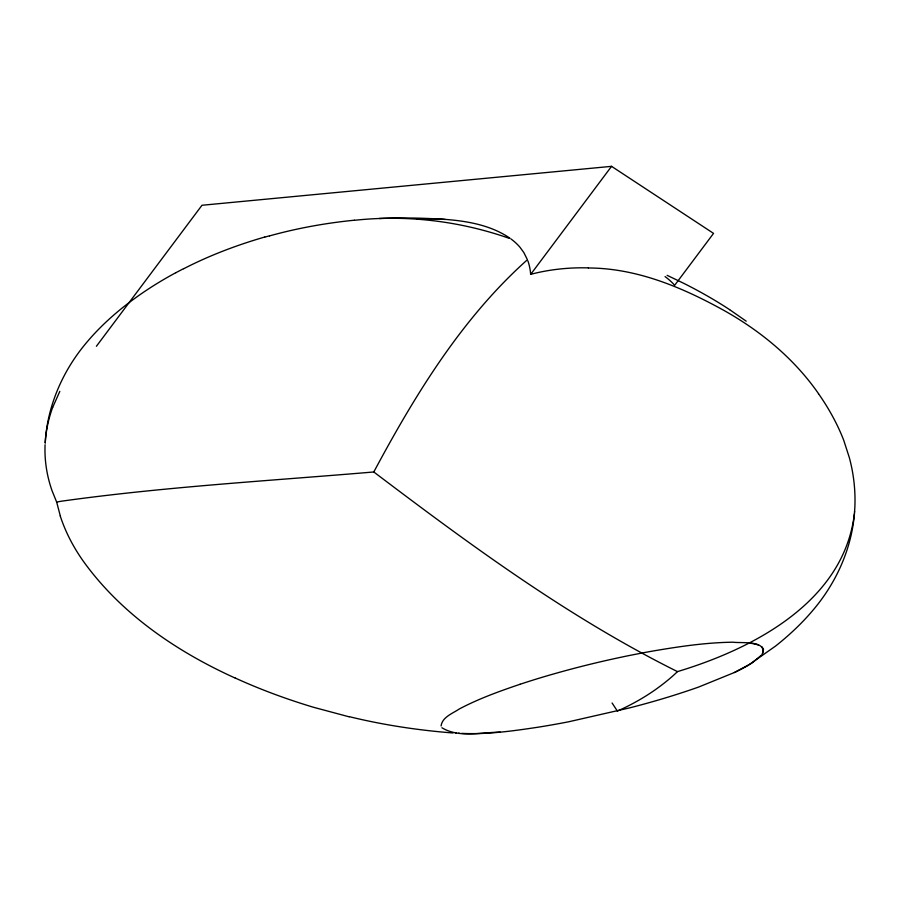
<?xml version="1.0" encoding="UTF-8"?>
<svg xmlns="http://www.w3.org/2000/svg" width="900" height="900" viewBox="0 0 900 900"><rect width="100%" height="100%" fill="white"/><g stroke="black" fill="none" stroke-linecap="round" stroke-linejoin="round"><path stroke-width="1.35" d="M45.203 442.901C47.261 405.81 63 370.238 86.962 342.101A433.339 229.635 -1.6 0 1 122.839 307.474L129.15 302.535M854.55 512.224L854.865 506.981A575.347 304.886 -1.6 0 0 849.341 457.627L843.773 440.415A563.94 298.845 -1.6 0 0 840.915 433.395A623.824 330.581 -1.6 0 0 818.505 393.694M854.595 511.537C852.086 547.886 836.471 582.615 812.97 610.222A433.103 229.511 -1.6 0 1 775.665 645.986L747.855 665.561A175.601 93.049 -1.6 0 1 734.389 672.514L698.58 687.071A546.401 289.553 -1.6 0 1 629.246 707.974L568.811 721.755A524.767 278.089 -1.6 0 1 538.616 727.121C513.202 730.957 487.519 734.625 461.756 733.376M854.415 513.664C843.964 601.56 753.727 648.607 677.486 671.614L674.91 674.044A282.094 149.49 -1.6 0 1 658.305 687.566A239.434 126.889 -1.6 0 1 623.081 708.469L617.366 711.079L612.09 702.99M52.672 407.407L59.816 391.365M45.079 444.735A426.892 226.215 -1.6 0 0 52.009 490.601L56.678 502.121L57.589 501.919A66.06 35.01 -1.6 0 1 61.178 501.233C164.857 486.754 269.55 480.825 373.793 471.971C414.877 395.325 461.295 319.05 526.579 260.471M96.401 346.275L201.982 205.268L611.561 166.343L713.543 233.381L674.674 285.289A107.843 57.15 -1.6 0 0 665.077 276.593M611.561 166.343L530.696 274.343A113.085 59.929 -1.6 0 1 588.386 267.885M761.783 654.863L751.759 663.188L734.411 672.525M175.871 272.7L183.566 268.673M520.099 684.259C499.387 691.279 478.688 698.715 459.326 708.964C452.79 713.396 442.159 717.064 441.101 725.962M264.791 237.127L269.505 235.811M354.409 220.309C406.44 214.627 459.596 220.961 508.984 238.241M500.164 732.139C481.241 732.319 458.955 738.135 441.923 727.751M588.375 267.975C636.401 268.155 681.457 287.032 722.812 309.803C760.14 330.514 794.07 358.459 818.539 393.683M458.651 733.185L459.27 733.219M455.546 732.982L456.165 733.028M446.051 219.454C468.214 221.22 491.243 225.405 509.918 238.196M349.088 716.805L313.582 707.299A515.441 273.139 -1.6 0 1 235.249 678.026M677.486 671.614C568.755 617.524 470.351 545.017 373.793 471.971M235.17 678.071C176.546 651.521 121.106 613.867 83.205 561.06A484.616 256.804 -1.6 0 1 60.244 515.959M667.136 275.344L683.46 283.185A536.512 284.31 -1.6 0 1 729.63 309.634M729.619 309.645L746.201 321.176M761.951 646.808L762.908 648.27A12.589 6.671 -1.6 0 1 763.481 649.586L762.379 654.019C767.317 639.855 740.801 643.433 733.095 642.195C706.387 642.533 679.871 646.436 653.591 650.914A522.191 276.716 -1.6 0 0 640.969 653.22L629.347 655.504A622.957 330.12 -1.6 0 0 554.029 673.841L549.945 675A562.736 298.204 -1.6 0 0 520.099 684.259M527.423 259.774L523.879 252.63L520.065 247.365A95.141 50.411 -1.6 0 0 510.93 238.916M60.311 515.959L56.678 502.121M129.195 302.558A407.767 216.079 -1.6 0 1 175.838 272.689M183.679 268.74A351.157 186.086 -1.6 0 1 264.701 237.037M269.584 235.89A293.085 155.306 -1.6 0 1 354.386 220.208M379.215 218.509A309.364 163.935 -1.6 0 1 445.376 219.465M417.262 219.071A140.692 74.554 -1.6 0 1 445.399 219.386M453.015 732.971A389.812 206.572 -1.6 0 1 349.223 716.648M527.873 260.809A176.681 93.623 -1.6 0 1 530.64 274.343M45.236 442.901A413.1 218.903 -1.6 0 1 52.65 407.407M748.991 643.072A27.495 14.569 -1.6 0 1 758.498 645.064"/></g></svg>
